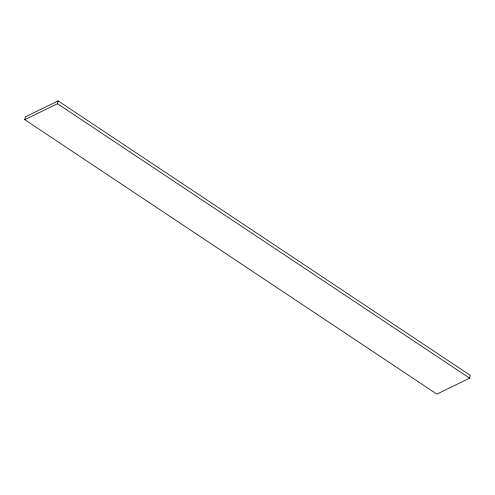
<?xml version="1.0" encoding="UTF-8"?>
<svg xmlns="http://www.w3.org/2000/svg" width="495" height="495" viewBox="0 0 495 495"><rect width="100%" height="100%" fill="white"/><g stroke="black" fill="none" stroke-linecap="round" stroke-linejoin="round"><path stroke-width="0.74" d="M24.75 119.685L25.381 116.845L58.125 100.881L470.25 375.315L469.619 378.155L436.875 394.119L24.75 119.685L57.494 103.721L58.125 100.881M57.494 103.721L469.619 378.155"/></g></svg>
